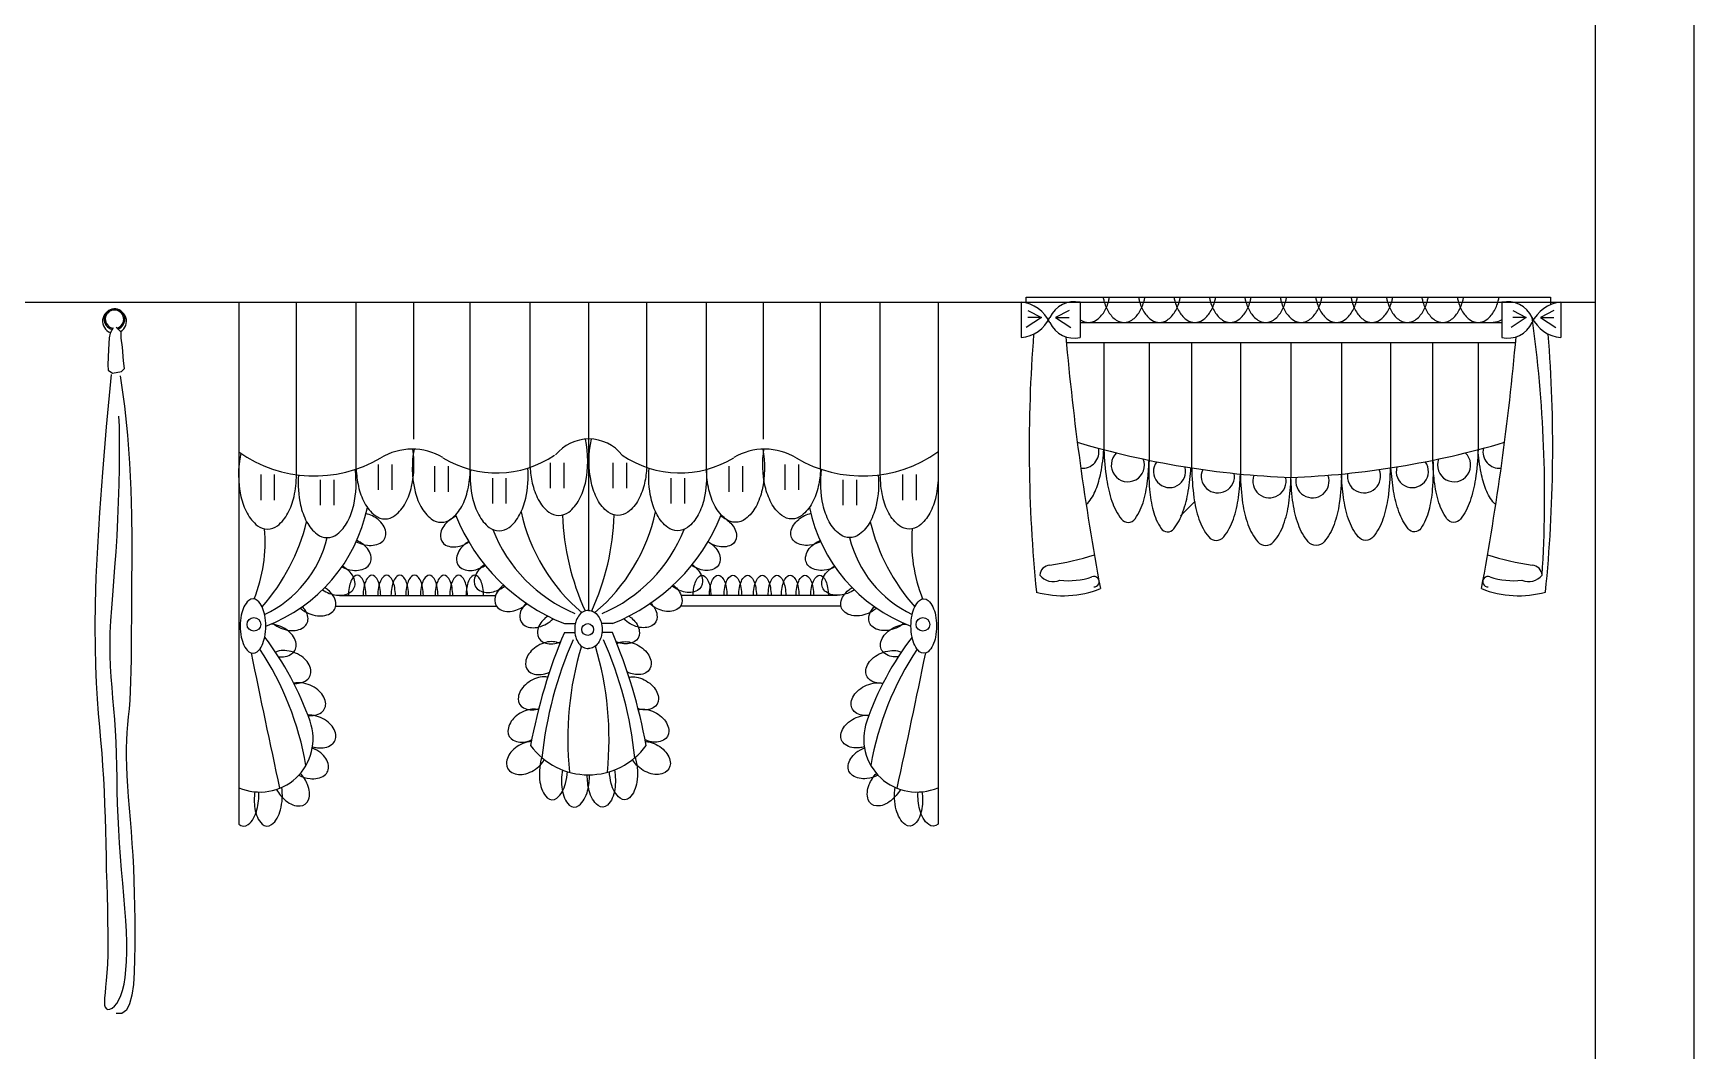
# Model space of a CAD drawing. Header units: inches. Extents: x 3.4 to 45.9, y 7.2 to 32.
# Drawn here: x 40.17 to 45.87, y 12.99 to 16.49 of the extents above; entities that cross this region are included whole.
import ezdxf

# ---------------------------------------------------------------- set-up
doc = ezdxf.new("R2010")
doc.units = ezdxf.units.IN
doc.header["$MEASUREMENT"] = 0
for name, color, linetype in [('02', 2, 'Continuous'), ('4', 4, 'Continuous'), ('kadrbm', 4, 'Continuous')]:
    doc.layers.add(name, color=color, linetype=linetype)

# ---------------------------------------------------------------- blocks, each defined once
blk = doc.blocks.new('kadrbm')
at = {"layer": 'kadrbm', "color": 4}
blk.add_lwpolyline([(0, 0), (0, 24.7972), (21, 24.7972), (21, 0), (0, 0)], close=True, dxfattribs=at)
blk.add_lwpolyline([(20.6631, 0.3257), (20.6631, 24.4603), (0.3369, 24.4603), (0.3369, 0.3257), (20.6631, 0.3257)], dxfattribs=at)

msp = doc.modelspace()

# ---------------------------------------------------------------- linework, layer by layer
at = {"layer": '02'}
for p, q in [((40.8722, 15.5622), (43.2722, 15.5622)), ((40.8722, 15.5622), (40.8722, 13.7702)), ((41.0701, 14.97), (41.0701, 15.5622)), ((41.2751, 14.9892), (41.2751, 15.5622)), ((41.4722, 15.5622), (41.4722, 15.0925)), ((41.6665, 14.9883), (41.6665, 15.5622)), ((41.8718, 14.9954), (41.8718, 15.5622)), ((42.0722, 15.5622), (42.0722, 14.5041)), ((42.2725, 14.9954), (42.2725, 15.5622)), ((42.4778, 14.9883), (42.4778, 15.5622)), ((42.6722, 15.5622), (42.6722, 15.0925)), ((42.8692, 14.9892), (42.8692, 15.5622)), ((43.0742, 14.97), (43.0742, 15.5622)), ((43.2722, 15.5622), (43.2722, 13.7702)), ((43.5576, 15.5622), (43.5576, 15.4407)), ((43.7601, 15.5622), (43.7601, 15.4407)), ((45.2071, 15.5622), (45.2071, 15.4407)), ((45.4097, 15.5622), (45.4097, 15.4407)), ((43.627, 15.5101), (43.5749, 15.4754)), ((43.5807, 15.5333), (43.627, 15.5101)), ((43.627, 15.5101), (43.5807, 15.5101)), ((43.7223, 15.5333), (43.676, 15.5101)), ((43.676, 15.5101), (43.7223, 15.5101)), ((43.676, 15.5101), (43.7281, 15.4754)), ((45.2912, 15.5101), (45.2392, 15.4754)), ((45.2449, 15.5333), (45.2912, 15.5101)), ((45.2912, 15.5101), (45.2449, 15.5101)), ((45.3865, 15.5333), (45.3402, 15.5101)), ((45.3402, 15.5101), (45.3865, 15.5101)), ((45.3402, 15.5101), (45.3923, 15.4754)), ((43.7601, 15.4928), (45.2071, 15.4928)), ((45.2545, 15.4234), (43.7127, 15.4234)), ((43.8412, 15.4234), (43.8412, 15.0562)), ((43.9974, 15.4234), (43.9974, 15.0197)), ((44.1421, 15.4234), (44.1421, 14.9936)), ((44.31, 15.4234), (44.31, 14.9725)), ((44.4836, 15.4234), (44.4836, 14.9607)), ((44.6573, 15.4234), (44.6573, 14.9725)), ((44.8251, 15.4234), (44.8251, 14.9936)), ((44.9698, 15.4234), (44.9698, 15.0197)), ((45.1261, 15.4234), (45.1261, 15.0562)), ((41.3508, 15.0053), (41.3508, 14.9177)), ((41.3976, 15.0053), (41.3976, 14.9177)), ((41.5437, 14.9995), (41.5437, 14.9119)), ((41.5905, 14.9995), (41.5905, 14.9119)), ((41.9413, 15.0111), (41.9413, 14.9235)), ((41.9881, 15.0111), (41.9881, 14.9235)), ((42.1562, 15.0111), (42.1562, 14.9235)), ((42.203, 15.0111), (42.203, 14.9235)), ((42.5538, 14.9995), (42.5538, 14.9119)), ((42.6006, 14.9995), (42.6006, 14.9119)), ((42.7468, 15.0053), (42.7468, 14.9177)), ((42.7935, 15.0053), (42.7935, 14.9177)), ((44.9452, 15.0136), (44.9466, 15.015)), ((40.9473, 14.9703), (40.9473, 14.8827)), ((40.9941, 14.9703), (40.9941, 14.8827)), ((41.152, 14.9527), (41.152, 14.8651)), ((41.1988, 14.9527), (41.1988, 14.8651)), ((41.7425, 14.9586), (41.7425, 14.871)), ((41.7893, 14.9586), (41.7893, 14.871)), ((42.355, 14.9586), (42.355, 14.871)), ((42.4018, 14.9586), (42.4018, 14.871)), ((42.9456, 14.9527), (42.9456, 14.8651)), ((42.9923, 14.9527), (42.9923, 14.8651)), ((43.1502, 14.9703), (43.1502, 14.8827)), ((43.197, 14.9703), (43.197, 14.8827)), ((44.1041, 14.8285), (44.1549, 14.8793)), ((41.2181, 14.556), (41.7539, 14.556)), ((42.9262, 14.556), (42.3904, 14.556)), ((41.2051, 14.5193), (41.7558, 14.5193)), ((42.9392, 14.5193), (42.3885, 14.5193)), ((41.9899, 14.4588), (42.0274, 14.4588)), ((41.9899, 14.4286), (42.0257, 14.4286)), ((42.1545, 14.4588), (42.117, 14.4588)), ((42.1545, 14.4286), (42.1186, 14.4286))]:
    msp.add_line(p, q, dxfattribs=at)
for points in [[(43.5749, 15.5593), (43.5749, 15.5795), (45.3749, 15.5795), (45.3749, 15.5537)], [(40.4411, 15.4738), (40.4303, 15.4558), (40.4267, 15.4405), (40.4249, 15.4), (40.4231, 15.3478), (40.424, 15.3289), (40.4384, 15.319), (40.4699, 15.3244), (40.4798, 15.3352), (40.4762, 15.3613), (40.4735, 15.4081), (40.4681, 15.4387), (40.469, 15.4594), (40.451, 15.4765)], [(40.4339, 15.3138), (40.4173, 15.1344), (40.4041, 14.9775), (40.394, 14.8407), (40.3867, 14.7217), (40.3819, 14.6183), (40.3792, 14.5281), (40.3782, 14.4488), (40.3787, 14.3781), (40.3804, 14.314), (40.3829, 14.2553), (40.3861, 14.2012), (40.3898, 14.1509), (40.3937, 14.1035), (40.3977, 14.0583), (40.4015, 14.0143), (40.4048, 13.9707), (40.4076, 13.9268), (40.4099, 13.8826), (40.4117, 13.8381), (40.4131, 13.7934), (40.4144, 13.7485), (40.4154, 13.7034), (40.4165, 13.6584), (40.4175, 13.6133), (40.4187, 13.5683), (40.4199, 13.5239), (40.421, 13.4803), (40.4219, 13.438), (40.4225, 13.3975), (40.4227, 13.359), (40.4223, 13.3231), (40.4212, 13.2902), (40.4195, 13.2605), (40.4174, 13.2341), (40.4151, 13.211), (40.413, 13.191), (40.4116, 13.1742), (40.411, 13.1604), (40.4116, 13.1496), (40.4138, 13.1417), (40.4177, 13.1367), (40.4232, 13.1346), (40.4299, 13.1353), (40.4373, 13.1389), (40.4451, 13.1454), (40.453, 13.1547), (40.4606, 13.1669), (40.4675, 13.182), (40.4734, 13.1999), (40.4783, 13.2207), (40.4821, 13.2442), (40.485, 13.2704), (40.4868, 13.2993), (40.4876, 13.3308), (40.4874, 13.3648), (40.4862, 13.4014), (40.484, 13.4403), (40.4811, 13.4813), (40.4777, 13.5241), (40.4739, 13.5681), (40.4701, 13.6132), (40.4663, 13.6589), (40.4629, 13.7048), (40.46, 13.7506), (40.4579, 13.7959), (40.4563, 13.8407), (40.4551, 13.8848), (40.4542, 13.9281), (40.4533, 13.9705), (40.4522, 14.012), (40.4508, 14.0523), (40.4489, 14.0916), (40.4463, 14.1296), (40.4433, 14.1667), (40.4401, 14.2032), (40.437, 14.2394), (40.4342, 14.2757), (40.432, 14.3123), (40.4305, 14.3495), (40.4302, 14.3878), (40.4311, 14.4274), (40.4331, 14.4686), (40.4359, 14.5115), (40.4394, 14.5564), (40.4432, 14.6035), (40.4471, 14.653), (40.451, 14.7051), (40.4545, 14.7602), (40.4574, 14.8179), (40.4597, 14.8772), (40.4614, 14.9362), (40.4625, 14.9933), (40.463, 15.047), (40.4629, 15.0955), (40.4622, 15.1373), (40.4608, 15.1706)], [(40.4653, 15.3093), (40.4799, 15.2054), (40.4904, 15.1054), (40.4976, 15.0095), (40.502, 14.9182), (40.5043, 14.8317), (40.5049, 14.7504), (40.5047, 14.6746), (40.5041, 14.6046), (40.5036, 14.5405), (40.5034, 14.4822), (40.5032, 14.4291), (40.503, 14.3808), (40.5026, 14.3368), (40.502, 14.2968), (40.501, 14.2602), (40.4996, 14.2266), (40.4977, 14.1957), (40.4954, 14.1667), (40.4929, 14.1391), (40.4905, 14.1123), (40.4884, 14.0857), (40.4867, 14.0587), (40.4856, 14.0308), (40.4854, 14.0013), (40.4862, 13.9697), (40.4878, 13.9362), (40.4902, 13.9009), (40.493, 13.864), (40.4961, 13.8257), (40.4994, 13.7862), (40.5026, 13.7457), (40.5056, 13.7043), (40.5082, 13.6623), (40.5103, 13.6197), (40.5121, 13.5765), (40.5135, 13.5327), (40.5145, 13.4884), (40.5151, 13.4436), (40.5154, 13.3983), (40.5153, 13.3525), (40.5147, 13.3065), (40.5132, 13.2619), (40.5102, 13.2203), (40.5051, 13.1835), (40.4973, 13.1534), (40.4862, 13.1315), (40.4712, 13.1199), (40.4518, 13.12)]]:
    msp.add_lwpolyline(points, dxfattribs=at)
for points in [[(43.8156, 15.501, 0.106996), (43.8423, 15.5292, 0.07478), (43.8582, 15.5673, 0.015245), (43.8608, 15.5795, 0.024754)], [(43.8389, 15.5795, 0.015245), (43.8415, 15.5673, 0.07478), (43.8574, 15.5292, 0.106996), (43.8841, 15.501, 0.309503), (43.9372, 15.501)], [(43.9372, 15.501, 0.106996), (43.9638, 15.5292, 0.07478), (43.9797, 15.5673, 0.015245), (43.9824, 15.5795, 0.024754)], [(43.9604, 15.5795, 0.015245), (43.9631, 15.5673, 0.07478), (43.979, 15.5292, 0.106996), (44.0056, 15.501, 0.309503), (44.0587, 15.501)], [(44.0587, 15.501, 0.106996), (44.0854, 15.5292, 0.07478), (44.1013, 15.5673, 0.015245), (44.1039, 15.5795, 0.024754)], [(44.082, 15.5795, 0.015245), (44.0846, 15.5673, 0.07478), (44.1005, 15.5292, 0.106996), (44.1272, 15.501, 0.309503), (44.1803, 15.501)], [(44.1803, 15.501, 0.106996), (44.2069, 15.5292, 0.07478), (44.2228, 15.5673, 0.015245), (44.2255, 15.5795, 0.024754)], [(44.2035, 15.5795, 0.015245), (44.2062, 15.5673, 0.07478), (44.2221, 15.5292, 0.106996), (44.2487, 15.501, 0.309503), (44.3018, 15.501)], [(44.3018, 15.501, 0.106996), (44.3285, 15.5292, 0.07478), (44.3444, 15.5673, 0.015245), (44.347, 15.5795, 0.024754)], [(44.325, 15.5795, 0.015245), (44.3277, 15.5673, 0.07478), (44.3436, 15.5292, 0.106996), (44.3703, 15.501, 0.309503), (44.4233, 15.501)], [(44.4233, 15.501, 0.106996), (44.45, 15.5292, 0.07478), (44.4659, 15.5673, 0.015245), (44.4686, 15.5795, 0.024754)], [(44.4466, 15.5795, 0.015245), (44.4493, 15.5673, 0.07478), (44.4651, 15.5292, 0.106996), (44.4918, 15.501, 0.309503), (44.5449, 15.501)], [(44.5449, 15.501, 0.106996), (44.5716, 15.5292, 0.07478), (44.5874, 15.5673, 0.015245), (44.5901, 15.5795, 0.024754)], [(44.5681, 15.5795, 0.015245), (44.5708, 15.5673, 0.07478), (44.5867, 15.5292, 0.106996), (44.6134, 15.501, 0.309503), (44.6664, 15.501)], [(44.6664, 15.501, 0.106996), (44.6931, 15.5292, 0.07478), (44.709, 15.5673, 0.015245), (44.7117, 15.5795, 0.024754)], [(44.6897, 15.5795, 0.015245), (44.6923, 15.5673, 0.07478), (44.7082, 15.5292, 0.106996), (44.7349, 15.501, 0.309503), (44.788, 15.501)], [(44.788, 15.501, 0.106996), (44.8146, 15.5292, 0.07478), (44.8305, 15.5673, 0.015245), (44.8332, 15.5795, 0.024754)], [(44.8112, 15.5795, 0.015245), (44.8139, 15.5673, 0.07478), (44.8298, 15.5292, 0.106996), (44.8564, 15.501, 0.309503), (44.9095, 15.501)], [(44.9095, 15.501, 0.106996), (44.9362, 15.5292, 0.07478), (44.9521, 15.5673, 0.015245), (44.9547, 15.5795, 0.024754)], [(44.9328, 15.5795, 0.015245), (44.9354, 15.5673, 0.07478), (44.9513, 15.5292, 0.106996), (44.978, 15.501, 0.309503), (45.0311, 15.501)], [(45.0311, 15.501, 0.106996), (45.0577, 15.5292, 0.07478), (45.0736, 15.5673, 0.015245), (45.0763, 15.5795, 0.024754)], [(45.0543, 15.5795, 0.015245), (45.057, 15.5673, 0.07478), (45.0729, 15.5292, 0.106996), (45.0995, 15.501, 0.309503), (45.1526, 15.501)], [(45.1526, 15.501, 0.106996), (45.1793, 15.5292, 0.07478), (45.1952, 15.5673, 0.015245), (45.1978, 15.5795, 0.024754)], [(43.7601, 15.5027, 0.008025), (43.7626, 15.501, 0.309503), (43.8156, 15.501)], [(45.2071, 15.5027, -0.008025), (45.2047, 15.501, -0.151213), (45.1782, 15.4928, -0.151213)], [(41.2751, 14.9892, 0.04273), (41.283, 14.9299, 0.068099), (41.3039, 14.8732, 0.105465), (41.34, 14.8301, 0.343458), (41.4083, 14.8301, 0.105465), (41.4445, 14.8732, 0.068099), (41.4654, 14.9299, 0.092118), (41.4696, 15.0579)], [(41.4736, 15.0578, 0.100587), (41.4759, 14.9183)], [(41.8718, 14.9954, 0.038846), (41.8794, 14.9416, 0.068099), (41.9003, 14.8848, 0.105465), (41.9364, 14.8418, 0.343458), (42.0047, 14.8418, 0.105465), (42.0408, 14.8848, 0.068099), (42.0617, 14.9416, 0.108849), (42.0617, 15.0923, 0), (42.0617, 15.0925)], [(42.2725, 14.9954, -0.038846), (42.265, 14.9416, -0.068099), (42.2441, 14.8848, -0.105465), (42.2079, 14.8418, -0.343458), (42.1396, 14.8418, -0.105465), (42.1035, 14.8848, -0.068099), (42.0826, 14.9416, -0.108849), (42.0826, 15.0923, 0), (42.0826, 15.0925)], [(42.6707, 15.0578, -0.100587), (42.6684, 14.9183, -0.068099), (42.6475, 14.8615, -0.105465), (42.6113, 14.8185, -0.343458), (42.5431, 14.8185, -0.105465), (42.5069, 14.8615, -0.068099), (42.486, 14.9183, -0.050475), (42.4778, 14.9883)], [(42.8692, 14.9892, -0.04273), (42.8613, 14.9299, -0.068099), (42.8404, 14.8732, -0.105465), (42.8043, 14.8301, -0.343458), (42.736, 14.8301, -0.105465), (42.6999, 14.8732, -0.068099), (42.679, 14.9299, -0.092118), (42.6747, 15.0579)], [(43.7805, 14.8676, 0.074092), (43.7859, 14.8722, 0.086764), (43.8142, 14.9189, 0.044122), (43.8309, 14.9766, 0.032642), (43.8414, 15.057, 0.032642)], [(43.8415, 15.0561, 0.030532), (43.8507, 14.9547, 0.04257), (43.8688, 14.8797, 0.084806), (43.9019, 14.8178, 0.505885), (43.9486, 14.819, 0.084806), (43.9784, 14.8825, 0.04257), (43.9926, 14.9584, 0.018456), (43.9964, 15.0199, 0.031389)], [(45.1257, 15.0561, -0.030532), (45.1165, 14.9547, -0.04257), (45.0984, 14.8797, -0.084806), (45.0654, 14.8178, -0.505885), (45.0187, 14.819, -0.084806), (44.9888, 14.8825, -0.04257), (44.9747, 14.9584, -0.018456), (44.9708, 15.0199, -0.031389)], [(45.1867, 14.8676, -0.074092), (45.1813, 14.8722, -0.086764), (45.1531, 14.9189, -0.044122), (45.1363, 14.9766, -0.032642), (45.1258, 15.057, -0.032642)], [(40.879, 15.0433, 0.107121), (40.8795, 14.8949)], [(41.6747, 14.8891, 0.068099), (41.6956, 14.8323, 0.105465), (41.7318, 14.7893, 0.343458), (41.8, 14.7893, 0.105465), (41.8362, 14.8323, 0.068099), (41.8571, 14.8891, 0.074698), (41.8641, 14.9929)], [(42.477, 14.9881, -0.071246), (42.4696, 14.8891, -0.068099), (42.4487, 14.8323, -0.105465), (42.4125, 14.7893, -0.343458), (42.3443, 14.7893, -0.105465), (42.3081, 14.8323, -0.068099), (42.2872, 14.8891, -0.074698), (42.2802, 14.9929)], [(43.9965, 15.0199, 0.031235), (43.9984, 14.9192)], [(43.9984, 14.9192, 0.041943), (44.0105, 14.8469, 0.083989), (44.0376, 14.7859, 0.510767), (44.0811, 14.7841, 0.083989), (44.113, 14.8426, 0.041943), (44.1311, 14.9137, 0.025034), (44.1404, 14.9939, 0.030887)], [(44.1434, 14.9934, 0.034003), (44.1505, 14.8922, 0.046279), (44.1679, 14.8178, 0.08933), (44.2012, 14.7569, 0.478054), (44.2527, 14.7569, 0.08933), (44.286, 14.8178, 0.046279), (44.3034, 14.8922, 0.026975), (44.3102, 14.9724, 0.034405)], [(44.8238, 14.9934, -0.034003), (44.8168, 14.8922, -0.046279), (44.7994, 14.8178, -0.08933), (44.766, 14.7569, -0.478054), (44.7146, 14.7569, -0.08933), (44.6812, 14.8178, -0.046279), (44.6638, 14.8922, -0.026975), (44.6571, 14.9724, -0.034405)], [(44.9708, 15.0199, -0.031234), (44.9688, 14.9192, -0.041943), (44.9567, 14.8469, -0.083989), (44.9297, 14.7859, -0.510767), (44.8862, 14.7841, -0.083989), (44.8542, 14.8426, -0.041943), (44.8361, 14.9137, -0.025034), (44.8269, 14.9939, -0.030887)], [(40.8795, 14.8949, 0.068099), (40.9005, 14.8381, 0.105465), (40.9366, 14.7951, 0.343458), (41.0049, 14.7951, 0.105465), (41.041, 14.8381, 0.068099), (41.0619, 14.8949, 0.054052), (41.0701, 14.97)], [(41.0771, 14.9691, 0.074351), (41.0842, 14.8657)], [(41.0842, 14.8657, 0.068099), (41.1051, 14.8089, 0.105465), (41.1412, 14.7659, 0.343458), (41.2095, 14.7659, 0.105465), (41.2457, 14.8089, 0.068099), (41.2666, 14.8657, 0.08805), (41.2716, 14.988)], [(41.4759, 14.9183, 0.068099), (41.4968, 14.8615, 0.105465), (41.533, 14.8185, 0.343458), (41.6012, 14.8185, 0.105465), (41.6374, 14.8615, 0.068099), (41.6583, 14.9183, 0.050475), (41.6665, 14.9883)], [(41.6673, 14.9881, 0.071246), (41.6747, 14.8891)], [(43.0672, 14.9691, -0.074351), (43.0601, 14.8657, -0.068099), (43.0392, 14.8089, -0.105465), (43.0031, 14.7659, -0.343458), (42.9348, 14.7659, -0.105465), (42.8987, 14.8089, -0.068099), (42.8778, 14.8657, -0.08805), (42.8727, 14.988)], [(43.273, 14.9703, -0.054264), (43.2648, 14.8949, -0.068099), (43.2439, 14.8381, -0.105465), (43.2077, 14.7951, -0.343458), (43.1395, 14.7951, -0.105465), (43.1033, 14.8381, -0.068099), (43.0824, 14.8949, -0.054052), (43.0742, 14.97)], [(44.3105, 14.9724, 0.03627), (44.3178, 14.8721, 0.048555), (44.3358, 14.799, 0.091842), (44.37, 14.7396, 0.461819), (44.4241, 14.7396, 0.091842), (44.4583, 14.799, 0.048555), (44.4763, 14.8721, 0.032034), (44.4835, 14.9607, 0.036294)], [(44.6568, 14.9724, -0.03627), (44.6495, 14.8721, -0.048555), (44.6314, 14.799, -0.091842), (44.5972, 14.7396, -0.461819), (44.5432, 14.7396, -0.091842), (44.509, 14.799, -0.048555), (44.4909, 14.8721, -0.032034), (44.4837, 14.9607, -0.036294)], [(41.2751, 14.74, 0.089697), (41.3134, 14.728, 0.080645), (41.3395, 14.7289, 0.107051), (41.3624, 14.7388, 0.28146), (41.3769, 14.7733, 0.107051), (41.3681, 14.7966, 0.080645), (41.3505, 14.816, 0.104523), (41.3088, 14.8368)], [(41.6182, 14.8275, 0.099615), (41.5835, 14.8034)], [(42.5261, 14.8275, -0.099615), (42.5608, 14.8034, -0.080826), (42.575, 14.7828, -0.107034), (42.5804, 14.7597, -0.280614), (42.5622, 14.7288, -0.107034), (42.5393, 14.7222, -0.080826), (42.5144, 14.7246, -0.083135), (42.4822, 14.7392)], [(41.5835, 14.8034, 0.080826), (41.5693, 14.7828, 0.107034), (41.564, 14.7597, 0.280614), (41.5822, 14.7288, 0.107034), (41.605, 14.7222, 0.080826), (41.6299, 14.7246, 0.083135), (41.6621, 14.7392)], [(42.8693, 14.74, -0.089697), (42.831, 14.728, -0.080645), (42.8048, 14.7289, -0.107051), (42.782, 14.7388, -0.28146), (42.7674, 14.7733, -0.107051), (42.7763, 14.7966, -0.080645), (42.7939, 14.816, -0.068509)], [(41.226, 14.6536, 0.086316), (41.2629, 14.6423, 0.080645), (41.2891, 14.6432, 0.107051), (41.3119, 14.6531, 0.28146), (41.3265, 14.6876, 0.107051), (41.3176, 14.7109, 0.080645), (41.3, 14.7303, 0.059953), (41.2771, 14.7444)], [(41.6613, 14.7406, 0.066921), (41.639, 14.7228, 0.080826), (41.6248, 14.7022, 0.107034), (41.6195, 14.679, 0.280614), (41.6377, 14.6481, 0.107034), (41.6605, 14.6416, 0.080826), (41.6854, 14.644, 0.084411), (41.7181, 14.6589)], [(42.483, 14.7406, -0.066921), (42.5053, 14.7228, -0.080826), (42.5195, 14.7022, -0.107034), (42.5249, 14.679, -0.280614), (42.5067, 14.6481, -0.107034), (42.4838, 14.6416, -0.080826), (42.459, 14.644, -0.084411), (42.4262, 14.6589)], [(42.9183, 14.6536, -0.086316), (42.8814, 14.6423, -0.080645), (42.8552, 14.6432, -0.107051), (42.8324, 14.6531, -0.28146), (42.8179, 14.6876, -0.107051), (42.8267, 14.7109, -0.080645), (42.8443, 14.7303, -0.059953), (42.8672, 14.7444)], [(41.1593, 14.5745, 0.115337), (41.2074, 14.5566, 0.080645), (41.2336, 14.5576, 0.107051), (41.2564, 14.5675, 0.28146), (41.271, 14.602, 0.107051), (41.2621, 14.6253, 0.080645), (41.2445, 14.6446, 0.045271), (41.2275, 14.6558)], [(41.7161, 14.6613, 0.050946), (41.6995, 14.6472, 0.080826), (41.6854, 14.6266, 0.107034), (41.68, 14.6035, 0.280614), (41.6982, 14.5726, 0.107034), (41.721, 14.566, 0.080826), (41.7459, 14.5684, 0.102555), (41.7848, 14.5878)], [(42.4282, 14.6613, -0.050946), (42.4448, 14.6472, -0.080826), (42.459, 14.6266, -0.107034), (42.4643, 14.6035, -0.280614), (42.4461, 14.5726, -0.107034), (42.4233, 14.566, -0.080826), (42.3984, 14.5684, -0.102555), (42.3595, 14.5878)], [(42.985, 14.5745, -0.115337), (42.9369, 14.5566, -0.080645), (42.9107, 14.5576, -0.107051), (42.8879, 14.5675, -0.28146), (42.8734, 14.602, -0.107051), (42.8822, 14.6253, -0.080645), (42.8998, 14.6446, -0.045271), (42.9168, 14.6558)], [(41.3089, 14.556, 0.041761), (41.3063, 14.5832, 0.057419), (41.3, 14.6044, 0.099754), (41.2885, 14.6211, 0.403929), (41.2687, 14.6211, 0.099754), (41.2572, 14.6044, 0.057419), (41.2509, 14.5832, 0.041761), (41.2484, 14.556)], [(41.3593, 14.556, 0.041761), (41.3568, 14.5832, 0.057419), (41.3505, 14.6044, 0.099754), (41.339, 14.6211, 0.403929), (41.3192, 14.6211, 0.099754), (41.3077, 14.6044, 0.057419), (41.3013, 14.5832, 0.041761), (41.2988, 14.556)], [(41.4098, 14.556, 0.041761), (41.4072, 14.5832, 0.057419), (41.4009, 14.6044, 0.099754), (41.3894, 14.6211, 0.403929), (41.3696, 14.6211, 0.099754), (41.3581, 14.6044, 0.057419), (41.3518, 14.5832, 0.041761), (41.3492, 14.556)], [(41.4552, 14.556, 0.041761), (41.4526, 14.5832, 0.057419), (41.4463, 14.6044, 0.099754), (41.4348, 14.6211, 0.403929), (41.415, 14.6211, 0.099754), (41.4035, 14.6044, 0.057419), (41.3972, 14.5832, 0.041761), (41.3946, 14.556)], [(41.5056, 14.556, 0.041761), (41.5031, 14.5832, 0.057419), (41.4967, 14.6044, 0.099754), (41.4852, 14.6211, 0.403929), (41.4654, 14.6211, 0.099754), (41.4539, 14.6044, 0.057419), (41.4476, 14.5832, 0.041761), (41.4451, 14.556)], [(41.556, 14.556, 0.041761), (41.5535, 14.5832, 0.057419), (41.5472, 14.6044, 0.099754), (41.5357, 14.6211, 0.403929), (41.5159, 14.6211, 0.099754), (41.5044, 14.6044, 0.057419), (41.4981, 14.5832, 0.041761), (41.4955, 14.556)], [(41.6065, 14.556, 0.041761), (41.604, 14.5832, 0.057419), (41.5976, 14.6044, 0.099754), (41.5861, 14.6211, 0.403929), (41.5663, 14.6211, 0.099754), (41.5548, 14.6044, 0.057419), (41.5485, 14.5832, 0.041761), (41.546, 14.556)], [(41.6569, 14.556, 0.041761), (41.6544, 14.5832, 0.057419), (41.6481, 14.6044, 0.099754), (41.6366, 14.6211, 0.403929), (41.6168, 14.6211, 0.099754), (41.6053, 14.6044, 0.057419), (41.5989, 14.5832, 0.041761), (41.5964, 14.556)], [(41.7124, 14.556, 0.041761), (41.7099, 14.5832, 0.057419), (41.7036, 14.6044, 0.099754), (41.6921, 14.6211, 0.403929), (41.6723, 14.6211, 0.099754), (41.6608, 14.6044, 0.057419), (41.6544, 14.5832, 0.041761), (41.6519, 14.556)], [(41.7809, 14.5915, 0.033976), (41.7701, 14.5817, 0.080826), (41.756, 14.5611, 0.107034), (41.7506, 14.538, 0.280614), (41.7688, 14.5071, 0.107034), (41.7917, 14.5005, 0.080826), (41.8165, 14.5029, 0.120437), (41.8612, 14.5272)], [(42.3634, 14.5915, -0.033976), (42.3742, 14.5817, -0.080826), (42.3883, 14.5611, -0.107034), (42.3937, 14.538, -0.280614), (42.3755, 14.5071, -0.107034), (42.3527, 14.5005, -0.080826), (42.3278, 14.5029, -0.120437), (42.2831, 14.5272)], [(42.4319, 14.556, -0.041761), (42.4344, 14.5832, -0.057419), (42.4408, 14.6044, -0.099754), (42.4523, 14.6211, -0.403929), (42.4721, 14.6211, -0.099754), (42.4836, 14.6044, -0.057419), (42.4899, 14.5832, -0.041761), (42.4924, 14.556)], [(42.4874, 14.556, -0.041761), (42.4899, 14.5832, -0.057419), (42.4962, 14.6044, -0.099754), (42.5077, 14.6211, -0.403929), (42.5275, 14.6211, -0.099754), (42.539, 14.6044, -0.057419), (42.5454, 14.5832, -0.041761), (42.5479, 14.556)], [(42.5378, 14.556, -0.041761), (42.5404, 14.5832, -0.057419), (42.5467, 14.6044, -0.099754), (42.5582, 14.6211, -0.403929), (42.578, 14.6211, -0.099754), (42.5895, 14.6044, -0.057419), (42.5958, 14.5832, -0.041761), (42.5984, 14.556)], [(42.5883, 14.556, -0.041761), (42.5908, 14.5832, -0.057419), (42.5971, 14.6044, -0.099754), (42.6086, 14.6211, -0.403929), (42.6284, 14.6211, -0.099754), (42.6399, 14.6044, -0.057419), (42.6463, 14.5832, -0.041761), (42.6488, 14.556)], [(42.6387, 14.556, -0.041761), (42.6412, 14.5832, -0.057419), (42.6476, 14.6044, -0.099754), (42.6591, 14.6211, -0.403929), (42.6789, 14.6211, -0.099754), (42.6904, 14.6044, -0.057419), (42.6967, 14.5832, -0.041761), (42.6992, 14.556)], [(42.6892, 14.556, -0.041761), (42.6917, 14.5832, -0.057419), (42.698, 14.6044, -0.099754), (42.7095, 14.6211, -0.403929), (42.7293, 14.6211, -0.099754), (42.7408, 14.6044, -0.057419), (42.7472, 14.5832, -0.041761), (42.7497, 14.556)], [(42.7346, 14.556, -0.041761), (42.7371, 14.5832, -0.057419), (42.7434, 14.6044, -0.099754), (42.7549, 14.6211, -0.403929), (42.7747, 14.6211, -0.099754), (42.7862, 14.6044, -0.057419), (42.7926, 14.5832, -0.041761), (42.7951, 14.556)], [(42.785, 14.556, -0.041761), (42.7875, 14.5832, -0.057419), (42.7939, 14.6044, -0.099754), (42.8054, 14.6211, -0.403929), (42.8252, 14.6211, -0.099754), (42.8367, 14.6044, -0.057419), (42.843, 14.5832, -0.041761), (42.8455, 14.556)], [(42.8354, 14.556, -0.041761), (42.838, 14.5832, -0.057419), (42.8443, 14.6044, -0.099754), (42.8558, 14.6211, -0.403929), (42.8756, 14.6211, -0.099754), (42.8871, 14.6044, -0.057419), (42.8934, 14.5832, -0.041761), (42.896, 14.556)], [(40.8808, 14.4126, 0.061776), (40.89, 14.3844, 0.102577), (40.9064, 14.3626, 0.378191), (40.9357, 14.3626, 0.102577), (40.952, 14.3844, 0.061776), (40.9612, 14.4126, 0.096294), (40.9612, 14.4884, 0.061776), (40.952, 14.5166, 0.102577), (40.9357, 14.5384, 0.37819), (40.9064, 14.5384, 0.102577), (40.89, 14.5166, 0.061776), (40.8808, 14.4884, 0.096294), (40.8808, 14.4126)], [(41.0832, 14.5119, 0.010115), (41.0857, 14.5098, 0.137663), (41.1419, 14.4861, 0.080645), (41.168, 14.487, 0.107051), (41.1908, 14.497, 0.28146), (41.2054, 14.5315, 0.107051), (41.1965, 14.5547, 0.080645), (41.179, 14.5741, 0.031993), (41.1671, 14.5823)], [(43.0612, 14.5119, -0.010115), (43.0586, 14.5098, -0.137663), (43.0025, 14.4861, -0.080645), (42.9763, 14.487, -0.107051), (42.9535, 14.497, -0.28146), (42.9389, 14.5315, -0.107051), (42.9478, 14.5547, -0.080645), (42.9654, 14.5741, -0.031993), (42.9772, 14.5823)], [(43.2635, 14.4884, -0.096294), (43.2635, 14.4126, -0.061776), (43.2543, 14.3844, -0.102577), (43.2379, 14.3626, -0.378191), (43.2086, 14.3626, -0.102577), (43.1923, 14.3844, -0.061776), (43.1831, 14.4126, -0.096294), (43.1831, 14.4884, -0.061776), (43.1923, 14.5166, -0.102577), (43.2086, 14.5384, -0.37819), (43.2379, 14.5384, -0.102577), (43.2543, 14.5166, -0.061776), (43.2635, 14.4884, -0.048036)], [(40.9889, 14.4601, 0.003689), (40.9899, 14.4594, 0.137663), (41.046, 14.4357, 0.080645), (41.0722, 14.4367, 0.107051), (41.095, 14.4466, 0.28146), (41.1095, 14.4811, 0.107051), (41.1007, 14.5043, 0.049849), (41.0905, 14.517)], [(41.8586, 14.529, 0.009017), (41.8559, 14.5263, 0.080826), (41.8417, 14.5057, 0.107034), (41.8364, 14.4825, 0.280614), (41.8546, 14.4516, 0.107034), (41.8774, 14.4451, 0.080826), (41.9023, 14.4475, 0.133903), (41.9511, 14.4757)], [(41.9328, 14.4848, 0.050192), (41.9164, 14.4708, 0.080826), (41.9023, 14.4503, 0.107034), (41.8969, 14.4271, 0.280614), (41.9151, 14.3962, 0.107034), (41.9379, 14.3897, 0.080826), (41.9628, 14.3921, 0.034408), (41.9768, 14.3968)], [(42.0722, 14.5041, 0.148075), (42.0542, 14.4996, 0.106916), (42.0385, 14.485, 0.08181), (42.0288, 14.4646, 0.140708), (42.0288, 14.4127)], [(42.0722, 14.5041, -0.148076), (42.0902, 14.4996, -0.106916), (42.1058, 14.485, -0.08181), (42.1155, 14.4646, -0.070009)], [(42.2116, 14.4848, -0.050192), (42.2279, 14.4708, -0.080826), (42.242, 14.4503, -0.107034), (42.2474, 14.4271, -0.280614), (42.2292, 14.3962, -0.107034), (42.2064, 14.3897, -0.080826), (42.1815, 14.3921, -0.034408), (42.1676, 14.3968)], [(42.2857, 14.529, -0.009017), (42.2884, 14.5263, -0.080826), (42.3026, 14.5057, -0.107034), (42.308, 14.4825, -0.280614), (42.2898, 14.4516, -0.107034), (42.2669, 14.4451, -0.080826), (42.242, 14.4475, -0.133903), (42.1932, 14.4757)], [(43.1554, 14.4601, -0.003689), (43.1545, 14.4594, -0.137663), (43.0983, 14.4357, -0.080645), (43.0722, 14.4367, -0.107051), (43.0493, 14.4466, -0.28146), (43.0348, 14.4811, -0.107051), (43.0436, 14.5043, -0.049849), (43.0538, 14.517)], [(40.9866, 14.4567, 0.014724), (40.9818, 14.4572)], [(41.0089, 14.3447, 0.070521), (41.0318, 14.346, 0.107051), (41.0546, 14.3559, 0.28146), (41.0692, 14.3904, 0.107051), (41.0604, 14.4137, 0.080645), (41.0428, 14.433, 0.137664), (40.9866, 14.4567)], [(42.1155, 14.4646, -0.140708), (42.1155, 14.4127, -0.08181), (42.1058, 14.3923, -0.106916), (42.0902, 14.3777, -0.148075), (42.0722, 14.3732)], [(43.1354, 14.3447, -0.070521), (43.1125, 14.346, -0.107051), (43.0897, 14.3559, -0.28146), (43.0751, 14.3904, -0.107051), (43.084, 14.4137, -0.080645), (43.1016, 14.433, -0.068509)], [(43.1016, 14.433, -0.137663), (43.1577, 14.4567, -0.014724), (43.1625, 14.4572)], [(41.037, 14.366, 0.080645), (41.0109, 14.3651, 0.056854), (40.9982, 14.361)], [(41.0612, 14.2539, 0.064938), (41.0823, 14.2553, 0.107051), (41.1051, 14.2652, 0.28146), (41.1196, 14.2997, 0.107051), (41.1108, 14.323, 0.080645), (41.0932, 14.3423, 0.137664), (41.037, 14.366)], [(41.8761, 14.365, 0.080826), (41.8619, 14.3445, 0.107034), (41.8565, 14.3213, 0.280614), (41.8747, 14.2904, 0.107034), (41.8976, 14.2839, 0.080826), (41.9225, 14.2863, 0.038964), (41.9382, 14.2918)], [(41.9741, 14.3902, 0.002272), (41.9739, 14.3904, 0.107034), (41.951, 14.3969, 0.080826), (41.9261, 14.3945, 0.138132), (41.8761, 14.365)], [(42.0288, 14.4127, 0.08181), (42.0385, 14.3923, 0.106916), (42.0542, 14.3777, 0.148075), (42.0722, 14.3732)], [(42.1702, 14.3902, -0.002272), (42.1705, 14.3904, -0.107034), (42.1933, 14.3969, -0.080826), (42.2182, 14.3945, -0.068739)], [(42.2182, 14.3945, -0.138132), (42.2682, 14.365, -0.080826), (42.2824, 14.3445, -0.107034), (42.2878, 14.3213, -0.280614), (42.2696, 14.2904, -0.107034), (42.2467, 14.2839, -0.080826), (42.2219, 14.2863, -0.038964), (42.2061, 14.2918)], [(43.0511, 14.3423, -0.137663), (43.1073, 14.366, -0.080645), (43.1334, 14.3651, -0.056854), (43.1461, 14.361)], [(43.0831, 14.2539, -0.064938), (43.0621, 14.2553, -0.107051), (43.0392, 14.2652, -0.28146), (43.0247, 14.2997, -0.107051), (43.0335, 14.323, -0.080645), (43.0511, 14.3423, -0.068509)], [(41.0875, 14.2552, 0.080645), (41.0613, 14.2542, 0.001331), (41.061, 14.2542)], [(41.1098, 14.1431, 0.070524), (41.1327, 14.1444, 0.107051), (41.1555, 14.1543, 0.28146), (41.1701, 14.1888, 0.107051), (41.1612, 14.2121, 0.080645), (41.1436, 14.2315, 0.137664), (41.0875, 14.2552)], [(41.9327, 14.2751, 0.031247), (41.9258, 14.276, 0.080826), (41.9009, 14.2736, 0.138132), (41.8509, 14.2441)], [(42.2116, 14.2751, -0.031247), (42.2185, 14.276, -0.080826), (42.2434, 14.2736, -0.068739)], [(42.2434, 14.2736, -0.138132), (42.2935, 14.2441, -0.080826), (42.3076, 14.2235, -0.107034), (42.313, 14.2004, -0.280614), (42.2948, 14.1695, -0.107034), (42.272, 14.163, -0.080826), (42.2471, 14.1654, -0.010087), (42.2429, 14.1666)], [(43.0007, 14.2315, -0.137663), (43.0568, 14.2552, -0.080645), (43.083, 14.2542, -0.001331), (43.0833, 14.2542)], [(41.8509, 14.2441, 0.080826), (41.8367, 14.2235, 0.107034), (41.8313, 14.2004, 0.280614), (41.8495, 14.1695, 0.107034), (41.8724, 14.163, 0.080826), (41.8972, 14.1654, 0.010087), (41.9014, 14.1666)], [(43.0345, 14.1431, -0.070524), (43.0116, 14.1444, -0.107051), (42.9888, 14.1543, -0.28146), (42.9742, 14.1888, -0.107051), (42.9831, 14.2121, -0.080645), (43.0007, 14.2315, -0.068509)], [(41.1228, 14.1443, 0.041842), (41.1092, 14.1449)], [(41.1251, 14.0361, 0.038041), (41.1419, 14.0326, 0.080645), (41.168, 14.0336, 0.107051), (41.1908, 14.0435, 0.28146), (41.2054, 14.078, 0.107051), (41.1965, 14.1013, 0.080645), (41.179, 14.1206, 0.137664), (41.1228, 14.1443)], [(41.9006, 14.1635, 0.045873), (41.8905, 14.1651, 0.080826), (41.8656, 14.1627, 0.138132), (41.8155, 14.1333)], [(42.2437, 14.1635, -0.045873), (42.2539, 14.1651, -0.080826), (42.2787, 14.1627, -0.068739)], [(42.2787, 14.1627, -0.138132), (42.3288, 14.1333, -0.080826), (42.3429, 14.1127, -0.107034), (42.3483, 14.0895, -0.280614), (42.3301, 14.0586, -0.107034), (42.3073, 14.0521, -0.080826), (42.2824, 14.0545, -0.038486), (42.2668, 14.0599)], [(42.9654, 14.1206, -0.137663), (43.0215, 14.1443, -0.041842), (43.0352, 14.1449)], [(41.8155, 14.1333, 0.080826), (41.8014, 14.1127, 0.107034), (41.796, 14.0895, 0.280614), (41.8142, 14.0586, 0.107034), (41.8371, 14.0521, 0.080826), (41.8619, 14.0545, 0.038486), (41.8775, 14.0599)], [(43.0193, 14.0361, -0.038041), (43.0025, 14.0326, -0.080645), (42.9763, 14.0336, -0.107051), (42.9535, 14.0435, -0.28146), (42.9389, 14.078, -0.107051), (42.9478, 14.1013, -0.080645), (42.9654, 14.1206, -0.068509)], [(41.0782, 13.9389, 0.090052), (41.1166, 13.9268, 0.080645), (41.1428, 13.9278, 0.107051), (41.1656, 13.9377, 0.28146), (41.1802, 13.9722, 0.107051), (41.1713, 13.9955, 0.080645), (41.1537, 14.0148, 0.07554), (41.1244, 14.0317)], [(41.8105, 14.0224, 0.080826), (41.7963, 14.0018, 0.107034), (41.791, 13.9787, 0.280614), (41.8092, 13.9478, 0.107034), (41.832, 13.9413, 0.080826), (41.8569, 13.9437, 0.138132), (41.9069, 13.9732, 0.076025), (41.9204, 13.9924)], [(41.8764, 14.0544, 0.051708), (41.8606, 14.0519, 0.138132), (41.8105, 14.0224)], [(42.2838, 14.0519, -0.138132), (42.3338, 14.0224, -0.080826), (42.348, 14.0018, -0.107034), (42.3534, 13.9787, -0.280614), (42.3352, 13.9478, -0.107034), (42.3123, 13.9413, -0.080826), (42.2874, 13.9437, -0.138132), (42.2374, 13.9732, -0.076025), (42.2239, 13.9924)], [(42.2679, 14.0544, -0.051708), (42.2838, 14.0519, -0.068739)], [(41.9117, 13.9996, 0.011084), (41.9102, 13.9944, 0.100346), (41.906, 13.9151)], [(42.2341, 13.9944, -0.100346), (42.2383, 13.9151, -0.063872), (42.2298, 13.885, -0.103692), (42.2133, 13.8613, -0.366355), (42.181, 13.8596, -0.103692), (42.162, 13.8814, -0.063872), (42.1504, 13.9105, -0.051072), (42.1443, 13.9507)], [(42.2327, 13.9996, -0.011084), (42.2341, 13.9944, -0.050047)], [(43.0661, 13.9389, -0.090053), (43.0277, 13.9268, -0.080645), (43.0015, 13.9278, -0.107051), (42.9787, 13.9377, -0.28146), (42.9642, 13.9722, -0.107051), (42.973, 13.9955, -0.080645), (42.9906, 14.0148, -0.068509)], [(41.0341, 13.8507, 0.075951), (41.0576, 13.8371, 0.107104), (41.0829, 13.833, 0.303791), (41.1115, 13.8544, 0.107104), (41.1147, 13.8798, 0.075951), (41.1082, 13.9063, 0.088075), (41.0836, 13.9449)], [(41.906, 13.9151, 0.063872), (41.9145, 13.885, 0.103692), (41.931, 13.8613, 0.366355), (41.9634, 13.8596, 0.103692), (41.9823, 13.8814, 0.063872), (41.9939, 13.9105, 0.051072), (42, 13.9507)], [(41.983, 13.9567, 0.084121), (41.9817, 13.8899)], [(41.9817, 13.8899, 0.063872), (41.9902, 13.8598, 0.103692), (42.0067, 13.8361, 0.366355), (42.039, 13.8344, 0.103692), (42.0579, 13.8562, 0.063872), (42.0696, 13.8853, 0.069043), (42.0758, 13.9398)], [(42.1613, 13.9567, -0.084121), (42.1626, 13.8899, -0.063872), (42.1541, 13.8598, -0.103692), (42.1376, 13.8361, -0.366355), (42.1053, 13.8344, -0.103692), (42.0864, 13.8562, -0.063872), (42.0748, 13.8853, -0.069043), (42.0685, 13.9398)], [(43.143, 13.8898, -0.098067), (43.1102, 13.8507, -0.075951), (43.0867, 13.8371, -0.107104), (43.0614, 13.833, -0.303791), (43.0328, 13.8544, -0.107104), (43.0296, 13.8798, -0.075951), (43.0361, 13.9063, -0.088076), (43.0608, 13.9449)], [(40.8722, 13.7702, 0.359679), (40.904, 13.7689, 0.103692), (40.923, 13.7907, 0.063872), (40.9346, 13.8198, 0.077139), (40.9406, 13.8808)], [(40.9272, 13.8816, 0.071883), (40.9274, 13.8244)], [(40.9274, 13.8244, 0.063872), (40.9359, 13.7943, 0.103692), (40.9524, 13.7706, 0.366355), (40.9847, 13.7689, 0.103692), (41.0037, 13.7907, 0.063872), (41.0153, 13.8198, 0.097631), (41.0198, 13.8969)], [(41.0013, 13.8898, 0.098067), (41.0341, 13.8507)], [(43.2171, 13.8816, -0.071883), (43.2169, 13.8244, -0.063872), (43.2084, 13.7943, -0.103692), (43.1919, 13.7706, -0.366355), (43.1596, 13.7689, -0.103692), (43.1406, 13.7907, -0.063872), (43.129, 13.8198, -0.097632), (43.1246, 13.8969)], [(43.2722, 13.7702, -0.35968), (43.2403, 13.7689, -0.103692), (43.2214, 13.7907, -0.063872), (43.2097, 13.8198, -0.077139), (43.2037, 13.8808)]]:
    msp.add_lwpolyline(points, format="xyb", dxfattribs=at)
for centre, radius in [((40.924, 14.4563), 0.0234), ((43.2204, 14.4563), 0.0234), ((42.0699, 14.4387), 0.0202)]:
    msp.add_circle(centre, radius, dxfattribs=at)
for centre, radius, start, end in [((43.5465, 15.442), 0.1207, 24.8767, 84.7245), ((43.7407, 15.4708), 0.0934, 77.9759, 155.1233), ((45.2265, 15.4708), 0.0934, 24.8767, 102.0241), ((45.4208, 15.442), 0.1207, 95.2755, 155.1233), ((40.4456, 15.4967), 0.041, 300.9515, 250.1971), ((40.4456, 15.504), 0.0357, 289.3654, 258.1577), ((40.4456, 15.504), 0.0316, 285.3959, 260.8192), ((43.5465, 15.5609), 0.1207, 275.2755, 335.1233), ((45.4208, 15.5609), 0.1207, 204.8767, 264.7245), ((40.944, 14.896), 4.4103, 356.4801, 8.0017), ((48.5911, 15.0628), 5.006, 175.5309, 185.6799), ((43.7407, 15.5321), 0.0934, 204.8767, 282.0241), ((45.2265, 15.5321), 0.0934, 257.9759, 335.1233), ((40.3761, 15.0628), 5.006, 354.3201, 4.4691), ((52.771, 16.2469), 9.0956, 185.06689, 190.5666), ((36.1962, 16.2469), 9.0956, 349.4334, 354.93311), ((41.1317, 15.4162), 0.4504, 234.8133, 300.3552), ((41.4671, 14.8515), 0.2064, 59.1493, 121.4832), ((42.0737, 14.9461), 0.1467, 38.6749, 141.2341), ((42.6772, 14.8515), 0.2064, 58.5168, 120.8507), ((43.0126, 15.4162), 0.4504, 239.6448, 305.1867), ((44.5992, 17.9454), 2.987, 253.4884, 267.7815), ((43.7675, 15.0491), 0.057, 264.7477, 11.9878), ((44.368, 17.9454), 2.987, 272.2185, 286.5116), ((45.1997, 15.0491), 0.057, 168.0122, 275.2523), ((41.7575, 15.3279), 0.3516, 238.3406, 304.3801), ((42.3868, 15.3279), 0.3516, 235.6199, 301.6594), ((43.9238, 15.0029), 0.057, 132.3656, 21.7777), ((44.0669, 14.9812), 0.0553, 142.9388, 16.6983), ((44.9003, 14.9812), 0.0553, 163.3017, 37.0612), ((45.0435, 15.0029), 0.057, 158.2223, 47.6344), ((44.2328, 14.9647), 0.0571, 156.0826, 9.8981), ((44.4098, 14.9479), 0.0571, 159.0935, 13.6739), ((44.5574, 14.9479), 0.0571, 166.3261, 20.9065), ((44.7345, 14.9647), 0.0571, 170.1019, 23.9174), ((40.7705, 14.9698), 0.5545, 290.5276, 348.3404), ((42.2381, 15.0807), 0.6696, 201.7893, 248.2391), ((42.4538, 14.9756), 0.6266, 192.2423, 229.8479), ((42.8401, 14.8594), 0.8569, 181.8579, 204.6043), ((41.3043, 14.8594), 0.8569, 335.3957, 358.1421), ((41.6905, 14.9756), 0.6266, 310.1521, 347.7577), ((41.9062, 15.0807), 0.6696, 291.7609, 338.2107), ((42.8641, 14.7277), 0.1128, 104.6661, 128.5342), ((43.3739, 14.9698), 0.5545, 191.6596, 249.4724), ((40.4414, 14.7377), 0.521, 338.1309, 5.143), ((40.4368, 14.9725), 0.688, 318.4921, 346.2424), ((42.2243, 14.9701), 0.5159, 201.3582, 247.3041), ((41.9201, 14.9701), 0.5159, 292.6959, 338.6418), ((43.7075, 14.9725), 0.688, 193.7576, 221.5079), ((43.7029, 14.7377), 0.521, 174.857, 201.8691), ((40.7945, 14.845), 0.3916, 295.136, 346.5885), ((43.3498, 14.845), 0.3916, 193.4115, 244.864), ((43.6588, 14.6223), 0.0377, 94.3739, 175.5874), ((43.5091, 15.6493), 1.0002, 278.4444, 287.4336), ((45.4582, 15.6493), 1.0002, 252.5664, 261.5556), ((45.3084, 14.6223), 0.0377, 4.4126, 85.6261), ((43.6675, 14.6628), 0.0597, 219.1215, 292.8242), ((43.7196, 14.8612), 0.255, 263.4844, 288.5256), ((43.8073, 14.6027), 0.018, 267.3416, 111.5956), ((45.16, 14.6027), 0.018, 68.4044, 272.6584), ((45.2476, 14.8612), 0.255, 251.4744, 276.5156), ((45.2997, 14.6628), 0.0597, 247.1758, 320.8785), ((43.7025, 14.8986), 0.344, 254.3422, 291.6793), ((45.2647, 14.8986), 0.344, 248.3207, 285.6578), ((43.6818, 13.7113), 1.8377, 157.0251, 169.6761), ((40.4625, 13.7113), 1.8377, 10.3239, 22.9749), ((40.0732, 13.794), 1.0449, 9.8192, 33.5475), ((40.1315, 13.7795), 1.0437, 19.2447, 37.3479), ((43.2344, 13.8647), 1.3284, 156.0786, 174.2141), ((43.1126, 14.0617), 1.1114, 163.2608, 185.8335), ((41.0317, 14.0617), 1.1114, 354.1665, 16.7392), ((40.9099, 13.8647), 1.3284, 5.7859, 23.9214), ((44.0128, 13.7795), 1.0437, 142.6521, 160.7553), ((44.0712, 13.794), 1.0449, 146.4525, 170.1808), ((85.6084, 23.5502), 45.6295, 191.62186, 192.21767), ((-1.4641, 23.5502), 45.6295, 347.78233, 348.37814), ((40.9446, 14.0633), 0.1826, 246.6381, 19.2447), ((43.1998, 14.0633), 0.1826, 160.7553, 293.3619), ((42.0725, 14.1859), 0.2461, 216.19, 269.9273), ((42.0718, 14.1859), 0.2461, 270.0727, 323.81), ((43.0608, 13.9266), 0.1128, 111.2544, 128.5342)]:
    msp.add_arc(centre, radius, start, end, dxfattribs=at)
at = {"layer": '4'}
msp.add_line((25.2032, 15.5622), (45.5294, 15.5622), dxfattribs=at)

# ---------------------------------------------------------------- block references
at = {"layer": 'kadrbm'}
msp.add_blockref('kadrbm', (24.8663, 7.2365), dxfattribs=at)

doc.saveas('drawing.dxf')
